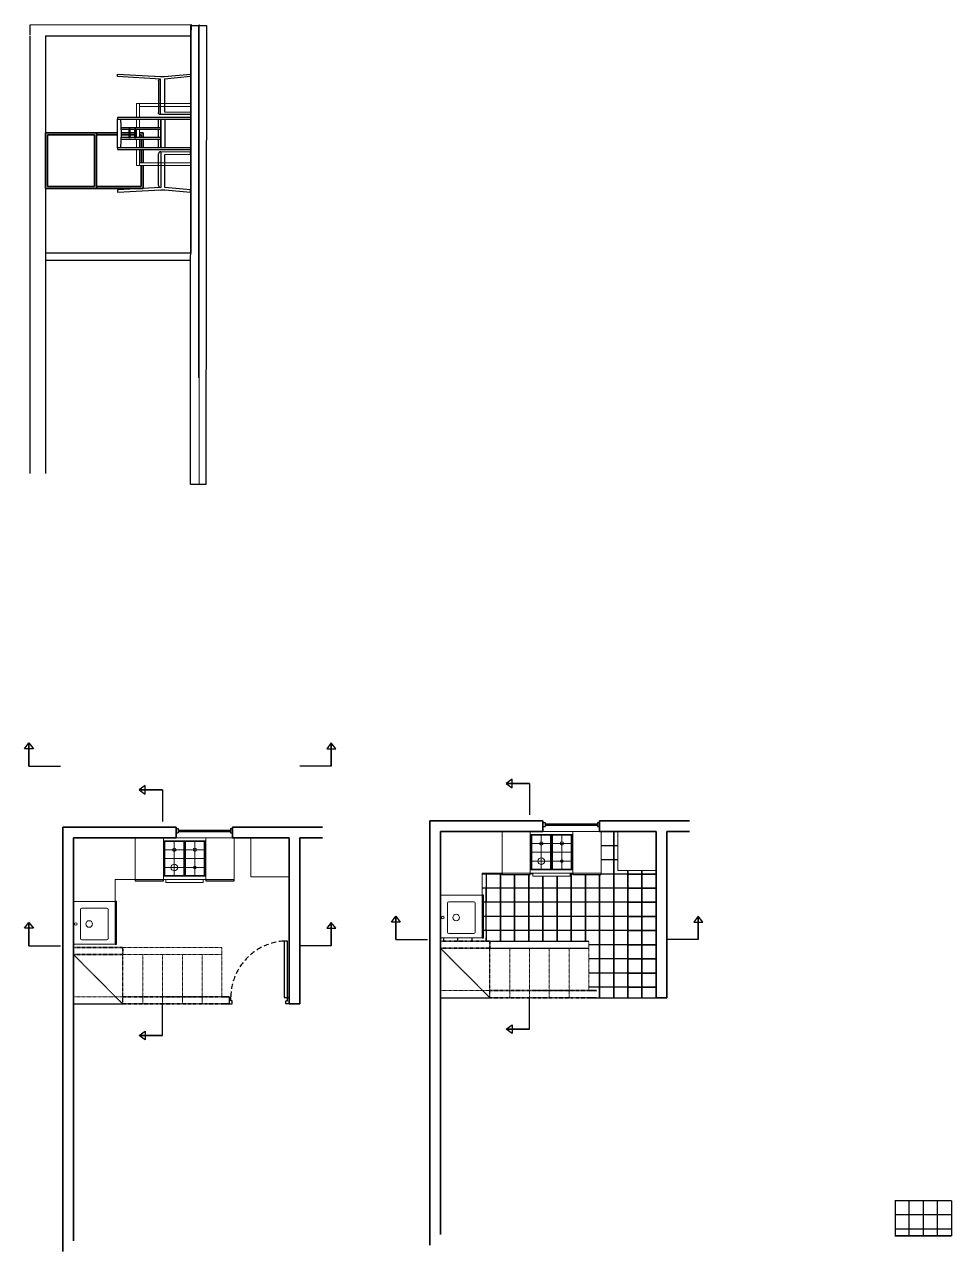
# Model space of a CAD drawing. Header units: millimetres. Extents: x 1189 to 4193, y -188 to 4789.
# Drawn here: x 2884 to 4193, y 2254 to 3987 of the extents above; entities that cross this region are included whole.
import ezdxf

# ---------------------------------------------------------------- set-up
doc = ezdxf.new("R2010")
doc.units = ezdxf.units.MM
doc.header["$LTSCALE"] = 0.3
doc.linetypes.add('HIDDEN', pattern=[0.375, 0.25, -0.125])
for name, color, linetype, lineweight in [('A-DOOR-FULL', 4, 'Continuous', 25), ('A-ELEV-MBE1', 7, 'Continuous', 35), ('A-FLOR-OVHD', 3, 'HIDDEN', 18), ('A-FLOR-STRS', 4, 'Continuous', 25), ('A-FURN', 7, 'Continuous', 18), ('A-GLAZ-FULL', 4, 'Continuous', 25), ('A-WALL-FULL-EXTR', 7, 'Continuous', 35), ('A-WALL-FULL-INTR', 7, 'Continuous', 35)]:
    doc.layers.add(name, color=color, linetype=linetype, lineweight=lineweight)
doc.layers.add('Layer1', color=1, linetype='Continuous')

# ---------------------------------------------------------------- blocks, each defined once
blk = doc.blocks.new('DOOR-80')
for points in [[(-0.07, 0.89), (-0.07, 0.09), (-0.025, 0.09), (-0.025, 0.89), (-0.07, 0.89)], [(-0.825, 0.09), (-0.85, 0.09), (-0.85, 0), (-0.805, 0), (-0.805, 0.045), (-0.825, 0.045), (-0.825, 0.09)], [(-0.025, 0.09), (0, 0.09), (0, 0), (-0.045, 0), (-0.045, 0.045), (-0.025, 0.045), (-0.025, 0.09)]]:
    blk.add_lwpolyline(points)
at = {"linetype": 'HIDDEN'}
blk.add_arc((-0.023, 0.089), 0.802, 93.3811, 179.9341, dxfattribs=at)
blk = doc.blocks.new('A$C780F1DE5')
blk.add_line((-43.9, 41.9), (38.6, 41.9))
blk.add_lwpolyline([(-61.7, 149), (-55.2, 36.1), (-55.2, 25.6), (-61.7, -42), (-55.5, -42), (-48.9, 25.6), (36.9, 25.6), (38, -42), (43.5, -42), (43.9, 36.1), (-48.9, 36.1), (-55.5, 149), (-61.7, 149)], close=True)
for centre, radius, start, end in [((-43.9, 36.2), 5.65, 89.5406, 155.0919), ((39.3, 37.1), 4.79, 347.6172, 97.8367)]:
    blk.add_arc(centre, radius, start, end)

msp = doc.modelspace()

# ---------------------------------------------------------------- linework, layer by layer
for p, q in [((2913.7, 3970.9), (3118.5, 3970.9)), ((3118.5, 3970.9), (3118.5, 3663.9)), ((3118.5, 3663.9), (2913.7, 3663.9)), ((2913.7, 3663.9), (2913.7, 3653.9)), ((2913.7, 3653.9), (3118.4, 3653.9)), ((3039.9, 2778.9), (3039.9, 2777.1)), ((3039.9, 2777.1), (3079.9, 2777.1)), ((3079.9, 2777.1), (3079.9, 2778.9)), ((3139.9, 2778.9), (3139.9, 2777.1)), ((3139.9, 2777.1), (3179.9, 2777.1)), ((3179.9, 2777.1), (3179.9, 2778.9)), ((3558.2, 2787.8), (3558.2, 2786)), ((3558.2, 2786), (3598.2, 2786)), ((3598.2, 2786), (3598.2, 2787.8)), ((3658.2, 2787.8), (3658.2, 2786)), ((3658.2, 2786), (3698.2, 2786)), ((3698.2, 2786), (3698.2, 2787.8)), ((3532, 2756.8), (3530.2, 2756.8)), ((3532, 2696.8), (3532, 2756.8)), ((3013.7, 2747.9), (3011.9, 2747.9)), ((3013.7, 2687.9), (3013.7, 2747.9)), ((3011.9, 2687.9), (3013.7, 2687.9)), ((3530.2, 2696.8), (3532, 2696.8)), ((3541.1, 2692), (3681, 2692)), ((3541.1, 2682), (3681, 2682)), ((3257.6, 2603.2), (3257.6, 2603.2)), ((3775.9, 2612.1), (3775.9, 2612.1))]:
    msp.add_line(p, q)
at = {"color": 3}
for p, q in [((3073.2, 3841.2), (3073.2, 3853.3)), ((3076.3, 3853.3), (3076.3, 3812.7)), ((3076.3, 3841.2), (3019.9, 3841.2)), ((3019.9, 3841.2), (3019.9, 3841.1)), ((3020, 3839.1), (3076.3, 3839.1)), ((3073.2, 3827.5), (3073.2, 3839.1)), ((3019.9, 3825), (3076.3, 3825)), ((3076.3, 3827.5), (3020, 3827.5)), ((3073.2, 3812.7), (3073.2, 3825)), ((3076.3, 3812.7), (3015.3, 3812.7)), ((3015.3, 3812.7), (3015.3, 3810.3)), ((3015.3, 3810.3), (3118.5, 3810.3)), ((3118.5, 3812.7), (3076.3, 3812.7))]:
    msp.add_line(p, q, dxfattribs=at)
msp.add_lwpolyline([(2891.6, 3972.3), (2891.6, 3986.6), (3119, 3986.8), (3118.5, 3970.9)])
at = {"color": 0}
for points in [[(2891.6, 3352.8), (2891.6, 3970.9)], [(2913.7, 3970.9), (2913.7, 3352.8)], [(3119.1, 3981), (3118.8, 3981)]]:
    msp.add_lwpolyline(points, dxfattribs=at)
msp.add_lwpolyline([(3118.1, 3336.9), (3118.8, 3985.7), (3140.9, 3985.7), (3140.1, 3336.9)], close=True, dxfattribs=at)
at = {"color": 3}
for points in [[(3075.3, 3855.7), (3015.3, 3855.7), (3015.3, 3853.3), (3076.3, 3853.3)], [(3019.2, 3853.3), (3020.3, 3833.1), (3019.2, 3812.7), (3015.3, 3812.7), (3015.3, 3853.3)], [(3076.3, 3853.3), (3118.5, 3853.3), (3118.5, 3855.7), (3075.3, 3855.7)]]:
    msp.add_lwpolyline(points, dxfattribs=at)
for points in [[(3082, 3853.3), (3082, 3812.7), (3076.3, 3812.7), (3076.3, 3853.3)], [(3031, 3839.1), (3031, 3827.5), (3033.1, 3827.5), (3033.1, 3839.1)], [(3039, 3839.1), (3039, 3827.5), (3041.1, 3827.5), (3041.1, 3839.1)]]:
    msp.add_lwpolyline(points, close=True, dxfattribs=at)
at = {"layer": 'A-ELEV-MBE1'}
for p, q in [((2913.6, 3834), (3015.3, 3834)), ((2913.6, 3834), (2913.6, 3755.2)), ((2916.5, 3758.2), (2916.5, 3831.1)), ((2916.5, 3831.1), (2982.6, 3831.1)), ((2985.5, 3831.1), (3015.3, 3831.1)), ((3020.2, 3834), (3031, 3834)), ((3020.2, 3831.1), (3031, 3831.1)), ((3033.1, 3834), (3039, 3834)), ((3033.1, 3831.1), (3039, 3831.1)), ((3041.1, 3834), (3042.2, 3834)), ((3041.1, 3831.1), (3042.2, 3831.1)), ((3046.3, 3834), (3051.5, 3834)), ((3046.3, 3831.1), (3048.6, 3831.1)), ((3048.6, 3827.5), (3048.6, 3831.1)), ((3051.5, 3827.5), (3051.5, 3834)), ((3048.6, 3812.7), (3048.6, 3825)), ((3051.5, 3812.7), (3051.5, 3825)), ((3048.6, 3791.7), (3048.6, 3810.3)), ((3051.5, 3791.7), (3051.5, 3810.3)), ((3048.6, 3758.2), (3048.6, 3787.6)), ((3051.5, 3755.2), (3051.5, 3787.6)), ((2913.6, 3755.2), (3051.5, 3755.2)), ((2916.5, 3758.2), (2982.6, 3758.2)), ((2985.5, 3758.2), (3048.6, 3758.2))]:
    msp.add_line(p, q, dxfattribs=at)
at = {"layer": 'A-ELEV-MBE1', "ltscale": 0.003}
msp.add_lwpolyline([(3129.9, 3986.1), (3129.9, 3487.8)], dxfattribs=at)
at = {"layer": 'A-ELEV-MBE1'}
for points in [[(2982.6, 3831.1), (2982.6, 3758.2)], [(2985.5, 3834), (2985.5, 3755.2)]]:
    msp.add_lwpolyline(points, dxfattribs=at)
at = {"layer": 'A-FLOR-OVHD'}
for p, q in [((3616, 2846.8), (3696, 2846.8)), ((3097.8, 2837.9), (3177.7, 2837.9)), ((3681, 2692), (3681, 2682)), ((3022.8, 2683.1), (3162.7, 2683.1)), ((3022.8, 2673.1), (3162.7, 2673.1)), ((3050.8, 2603.2), (3050.8, 2673.1)), ((3078.8, 2603.2), (3078.8, 2673.1)), ((3106.8, 2603.2), (3106.8, 2673.1)), ((3134.7, 2603.2), (3134.7, 2673.1)), ((3162.7, 2683.1), (3162.7, 2673.1)), ((3162.7, 2613.2), (3162.7, 2673.1)), ((3569.1, 2612.1), (3569.1, 2682)), ((3597.1, 2612.1), (3597.1, 2682)), ((3625, 2612.1), (3625, 2682)), ((3653, 2612.1), (3653, 2682)), ((3681, 2622.1), (3681, 2682)), ((3541.1, 2622.1), (3471.2, 2622.1)), ((3022.8, 2613.2), (2952.9, 2613.2))]:
    msp.add_line(p, q, dxfattribs=at)
at = {"layer": 'A-FLOR-STRS', "linetype": 'HIDDEN', "ltscale": 0.001}
for p, q in [((3022.8, 2603.2), (2952.9, 2673.1)), ((3022.8, 2603.2), (3022.8, 2673.1)), ((3541.1, 2612.1), (3471.2, 2682)), ((3541.1, 2612.1), (3541.1, 2682))]:
    msp.add_line(p, q, dxfattribs=at)
at = {"layer": 'A-FLOR-STRS'}
for p, q in [((2952.9, 2603.2), (3022.8, 2603.2)), ((3471.2, 2612.1), (3541.1, 2612.1))]:
    msp.add_line(p, q, dxfattribs=at)
at = {"layer": 'A-FURN'}
for p, q in [((3130.3, 3336.9), (3130.3, 3986.9)), ((3698.2, 2846.8), (3471.2, 2846.8)), ((3471.2, 2846.8), (3471.2, 2793.8)), ((3558.2, 2846.8), (3558.2, 2787.8)), ((3598.2, 2846.8), (3598.2, 2787.8)), ((3658.2, 2846.8), (3658.2, 2787.8)), ((3698.2, 2787.8), (3698.2, 2846.8)), ((3721.9, 2846.8), (3775.9, 2846.8)), ((3721.9, 2791.8), (3721.9, 2846.8)), ((3775.9, 2846.8), (3775.9, 2791.8)), ((3179.9, 2837.9), (2952.9, 2837.9)), ((2952.9, 2837.9), (2952.9, 2784.9)), ((3039.9, 2837.9), (3039.9, 2778.9)), ((3079.9, 2837.9), (3079.9, 2778.9)), ((3080.9, 2783.6), (3080.9, 2833.6)), ((3109.9, 2833.6), (3080.9, 2833.6)), ((3082.1, 2784.5), (3082.1, 2832.6)), ((3108.7, 2832.6), (3082.1, 2832.6)), ((3095.4, 2808.6), (3095.4, 2832.6)), ((3108.7, 2832.6), (3108.7, 2784.5)), ((3109.9, 2833.6), (3109.9, 2783.6)), ((3109.9, 2833.6), (3138.9, 2833.6)), ((3111.2, 2832.6), (3111.2, 2784.5)), ((3111.2, 2832.6), (3137.6, 2832.6)), ((3124.4, 2832.6), (3124.4, 2784.5)), ((3137.6, 2832.6), (3137.6, 2784.5)), ((3138.9, 2833.6), (3138.9, 2783.6)), ((3139.9, 2837.9), (3139.9, 2778.9)), ((3179.9, 2778.9), (3179.9, 2837.9)), ((3203.6, 2837.9), (3257.6, 2837.9)), ((3203.6, 2782.9), (3203.6, 2837.9)), ((3257.6, 2837.9), (3257.6, 2782.9)), ((3599.2, 2792.5), (3599.2, 2842.5)), ((3628.2, 2842.5), (3599.2, 2842.5)), ((3600.4, 2793.5), (3600.4, 2841.5)), ((3626.9, 2841.5), (3600.4, 2841.5)), ((3613.7, 2830), (3600.4, 2830)), ((3613.7, 2817.5), (3613.7, 2841.5)), ((3613.7, 2830), (3626.9, 2830)), ((3626.9, 2841.5), (3626.9, 2793.5)), ((3628.2, 2842.5), (3628.2, 2792.5)), ((3628.2, 2842.5), (3657.2, 2842.5)), ((3629.4, 2841.5), (3629.4, 2793.5)), ((3629.4, 2841.5), (3655.8, 2841.5)), ((3629.4, 2830), (3655.8, 2830)), ((3642.7, 2841.5), (3642.7, 2793.5)), ((3655.8, 2841.5), (3655.8, 2793.5)), ((3657.2, 2842.5), (3657.2, 2792.5)), ((3095.4, 2821.1), (3082.1, 2821.1)), ((3095.4, 2808.6), (3082.1, 2808.6)), ((3095.4, 2821.1), (3108.7, 2821.1)), ((3095.4, 2808.6), (3108.7, 2808.6)), ((3095.4, 2808.6), (3095.4, 2784.5)), ((3111.2, 2821.1), (3137.6, 2821.1)), ((3111.2, 2808.6), (3137.6, 2808.6)), ((3613.7, 2817.5), (3600.4, 2817.5)), ((3613.7, 2817.5), (3626.9, 2817.5)), ((3613.7, 2817.5), (3613.7, 2793.5)), ((3629.4, 2817.5), (3655.8, 2817.5)), ((3095.4, 2796.1), (3082.1, 2796.1)), ((3095.4, 2796.1), (3108.7, 2796.1)), ((3111.2, 2796.1), (3137.6, 2796.1)), ((3471.2, 2793.8), (3471.2, 2756.8)), ((3657.2, 2792.5), (3599.2, 2792.5)), ((3613.7, 2805), (3600.4, 2805)), ((3626.9, 2793.5), (3600.4, 2793.5)), ((3613.7, 2805), (3626.9, 2805)), ((3629.4, 2805), (3655.8, 2805)), ((3655.8, 2793.5), (3629.4, 2793.5)), ((3775.9, 2791.8), (3721.9, 2791.8)), ((2952.9, 2784.9), (2952.9, 2747.9)), ((3011.9, 2778.9), (3039.9, 2778.9)), ((3011.9, 2778.9), (3011.9, 2741.9)), ((3039.9, 2778.9), (3079.9, 2778.9)), ((3079.9, 2778.9), (3139.9, 2778.9)), ((3138.9, 2783.6), (3080.9, 2783.6)), ((3108.7, 2784.5), (3082.1, 2784.5)), ((3083.4, 2778.9), (3083.4, 2774.7)), ((3083.4, 2774.7), (3136.3, 2774.7)), ((3137.6, 2784.5), (3111.2, 2784.5)), ((3136.3, 2774.7), (3136.3, 2778.9)), ((3139.9, 2778.9), (3179.9, 2778.9)), ((3257.6, 2782.9), (3203.6, 2782.9)), ((3530.2, 2787.8), (3558.2, 2787.8)), ((3530.2, 2787.8), (3530.2, 2750.8)), ((3558.2, 2787.8), (3598.2, 2787.8)), ((3598.2, 2787.8), (3658.2, 2787.8)), ((3601.7, 2787.8), (3601.7, 2783.6)), ((3601.7, 2783.6), (3654.6, 2783.6)), ((3654.6, 2783.6), (3654.6, 2787.8)), ((3658.2, 2787.8), (3698.2, 2787.8)), ((3471.2, 2756.8), (3530.2, 2756.8)), ((3471.2, 2756.8), (3471.2, 2696.8)), ((2952.9, 2747.9), (3011.9, 2747.9)), ((2952.9, 2747.9), (2952.9, 2687.9)), ((2999.9, 2738.7), (2964.9, 2738.7)), ((3011.9, 2741.9), (3011.9, 2687.9)), ((3481.2, 2745.7), (3481.2, 2704.7)), ((3518.2, 2747.7), (3483.2, 2747.7)), ((3520.2, 2704.7), (3520.2, 2745.7)), ((3530.2, 2750.8), (3530.2, 2696.8)), ((2962.9, 2736.7), (2962.9, 2695.7)), ((3001.9, 2695.7), (3001.9, 2736.7)), ((2952.9, 2687.9), (3011.9, 2687.9)), ((2964.9, 2693.7), (2999.9, 2693.7)), ((3471.2, 2696.8), (3530.2, 2696.8)), ((3483.2, 2702.7), (3518.2, 2702.7)), ((3661, 2622.1), (3601.1, 2622.1)), ((3142.7, 2613.2), (3082.8, 2613.2))]:
    msp.add_line(p, q, dxfattribs=at)
at = {"layer": 'A-FURN', "color": 3}
for p, q in [((3042.2, 3875.3), (3118.7, 3875.3)), ((3042.2, 3855.7), (3042.2, 3875.3)), ((3046.3, 3855.7), (3046.3, 3875.3)), ((3118.7, 3871.2), (3046.3, 3871.2)), ((3042.2, 3841.2), (3042.2, 3853.3)), ((3046.3, 3841.2), (3046.3, 3853.3)), ((3042.2, 3827.5), (3042.2, 3839.1)), ((3046.3, 3827.5), (3046.3, 3839.1)), ((3042.2, 3812.7), (3042.2, 3825)), ((3046.3, 3812.7), (3046.3, 3825)), ((3042.2, 3787.6), (3042.2, 3810.3)), ((3046.3, 3787.6), (3046.3, 3810.3)), ((3118.5, 3787.6), (3042.2, 3787.6)), ((3118.5, 3791.7), (3046.3, 3791.7))]:
    msp.add_line(p, q, dxfattribs=at)
at = {"layer": 'A-FURN'}
for centre, radius in [((3613.7, 2830), 2.43), ((3642.7, 2830), 2.43), ((3095.4, 2821.1), 2.43), ((3124.4, 2821.1), 2.43), ((3613.7, 2805), 4.68), ((3095.4, 2796.1), 4.68), ((3124.4, 2796.1), 1.8), ((3642.7, 2805), 1.8), ((3474.7, 2725.2), 1.83), ((3493.5, 2725.2), 4.65), ((2956.4, 2716.2), 1.83), ((2975.2, 2716.2), 4.65)]:
    msp.add_circle(centre, radius, dxfattribs=at)
for centre, start, end in [((2964.9, 2736.7), 90, 180), ((2999.9, 2736.7), 0, 90), ((3483.2, 2745.7), 90, 180), ((3518.2, 2745.7), 0, 90), ((3483.2, 2704.7), 180, 270), ((3518.2, 2704.7), 270, 0), ((2964.9, 2695.7), 180, 270), ((2999.9, 2695.7), 270, 0)]:
    msp.add_arc(centre, 2, start, end, dxfattribs=at)
at = {"layer": 'A-GLAZ-FULL'}
for p, q in [((3097.8, 2850.9), (3100.8, 2850.9)), ((3097.8, 2844.9), (3100.8, 2844.9)), ((3100.8, 2848.9), (3174.7, 2848.9)), ((3100.8, 2847.9), (3174.7, 2847.9)), ((3100.8, 2846.9), (3174.7, 2846.9)), ((3174.7, 2850.9), (3177.7, 2850.9)), ((3174.7, 2844.9), (3177.7, 2844.9)), ((3616, 2859.8), (3619, 2859.8)), ((3616, 2853.8), (3619, 2853.8)), ((3619, 2857.8), (3693, 2857.8)), ((3619, 2856.8), (3693, 2856.8)), ((3619, 2855.8), (3693, 2855.8)), ((3693, 2859.8), (3696, 2859.8)), ((3693, 2853.8), (3696, 2853.8))]:
    msp.add_line(p, q, dxfattribs=at)
at = {"layer": 'A-GLAZ-FULL', "ltscale": 0.001}
for p, q in [((3100.8, 2850.9), (3100.8, 2844.9)), ((3174.7, 2850.9), (3174.7, 2844.9)), ((3619, 2859.8), (3619, 2853.8)), ((3693, 2859.8), (3693, 2853.8))]:
    msp.add_line(p, q, dxfattribs=at)
at = {"layer": 'A-WALL-FULL-EXTR'}
for p, q in [((3456.2, 2262.5), (3456.2, 2861.8)), ((3456.2, 2861.8), (3616, 2861.8)), ((3616, 2846.8), (3616, 2861.8)), ((3696, 2861.8), (3696, 2846.8)), ((3696, 2861.8), (3775.9, 2861.8)), ((3775.9, 2861.8), (3790.8, 2861.8)), ((3822.9, 2861.8), (3790.8, 2861.8)), ((2937.9, 2253.6), (2937.9, 2852.9)), ((2937.9, 2852.9), (3097.8, 2852.9)), ((3097.8, 2837.9), (3097.8, 2852.9)), ((3177.7, 2852.9), (3177.7, 2837.9)), ((3177.7, 2852.9), (3257.6, 2852.9)), ((3257.6, 2852.9), (3272.6, 2852.9)), ((3304.6, 2852.9), (3272.6, 2852.9)), ((3471.2, 2277.5), (3471.2, 2846.8)), ((3471.2, 2846.8), (3616, 2846.8)), ((3696, 2846.8), (3775.9, 2846.8)), ((3775.9, 2612.1), (3775.9, 2846.8)), ((3790.8, 2846.8), (3822.9, 2846.8)), ((2952.9, 2268.5), (2952.9, 2837.9)), ((2952.9, 2837.9), (3097.8, 2837.9)), ((3177.7, 2837.9), (3257.6, 2837.9)), ((3257.6, 2603.2), (3257.6, 2837.9)), ((3272.6, 2837.9), (3304.6, 2837.9)), ((3790.8, 2727.2), (3790.8, 2612.1)), ((3272.6, 2718.3), (3272.6, 2603.2)), ((3681, 2622.1), (3691, 2622.1)), ((3691, 2622.1), (3691, 2621.1)), ((3162.7, 2613.2), (3172.7, 2613.2)), ((3162.7, 2603.2), (3172.7, 2603.2)), ((3172.7, 2613.2), (3172.7, 2612.2)), ((3272.6, 2603.2), (3257.6, 2603.2)), ((3681, 2612.1), (3691, 2612.1)), ((3790.8, 2612.1), (3775.9, 2612.1)), ((4113, 2275.8), (4192.9, 2275.8))]:
    msp.add_line(p, q, dxfattribs=at)
at = {"layer": 'A-WALL-FULL-INTR'}
for p, q in [((3790.8, 2727), (3790.8, 2846.8)), ((3272.6, 2718), (3272.6, 2837.9))]:
    msp.add_line(p, q, dxfattribs=at)
at = {"layer": 'A-WALL-FULL-INTR', "linetype": 'HIDDEN', "ltscale": 0.001}
for p, q in [((3541.1, 2692), (3471.2, 2692)), ((3541.1, 2682), (3541.1, 2692)), ((3022.8, 2683.1), (2952.9, 2683.1)), ((3022.8, 2673.1), (2952.9, 2673.1)), ((3022.8, 2673.1), (3022.8, 2683.1)), ((3541.1, 2682), (3471.2, 2682)), ((3681, 2622.1), (3541.1, 2622.1)), ((3162.7, 2613.2), (3022.8, 2613.2)), ((3162.7, 2603.2), (3022.8, 2603.2)), ((3681, 2612.1), (3541.1, 2612.1))]:
    msp.add_line(p, q, dxfattribs=at)
at = {"layer": 'Layer1'}
for p, q in [((2883.9, 2963.8), (2890.1, 2972.2)), ((2890.1, 2939.3), (2890.1, 2972.2)), ((2890.1, 2972.2), (2890.1, 2939.3)), ((2890.1, 2972.2), (2896.3, 2963.8)), ((3317.1, 2972.2), (3310.9, 2963.8)), ((3317.1, 2939.3), (3317.1, 2972.2)), ((3317.1, 2972.2), (3317.1, 2939.3)), ((3323.3, 2963.8), (3317.1, 2972.2)), ((2896.3, 2963.8), (2883.9, 2963.8)), ((3310.9, 2963.8), (3323.3, 2963.8)), ((2890.1, 2939.3), (2934.6, 2939.3)), ((3317.1, 2939.3), (3272.6, 2939.3)), ((3572.5, 2920.9), (3564.1, 2914.7)), ((3597.1, 2914.7), (3564.1, 2914.7)), ((3564.1, 2914.7), (3597.1, 2914.7)), ((3564.1, 2914.7), (3572.5, 2908.5)), ((3572.5, 2908.5), (3572.5, 2920.9)), ((3597.1, 2914.7), (3597.1, 2870.2)), ((3054.3, 2912), (3045.8, 2905.8)), ((3078.8, 2905.8), (3045.8, 2905.8)), ((3045.8, 2905.8), (3078.8, 2905.8)), ((3045.8, 2905.8), (3054.3, 2899.6)), ((3054.3, 2899.6), (3054.3, 2912)), ((3078.8, 2905.8), (3078.8, 2861.2)), ((3715.9, 2846.8), (3698.2, 2846.8)), ((3715.9, 2826.8), (3715.9, 2846.8)), ((3721.9, 2846.8), (3715.9, 2846.8)), ((3715.9, 2846.8), (3715.9, 2826.8)), ((3715.9, 2826.8), (3698.2, 2826.8)), ((3715.9, 2826.8), (3698.2, 2826.8)), ((3715.9, 2806.8), (3715.9, 2826.8)), ((3721.9, 2826.8), (3715.9, 2826.8)), ((3721.9, 2826.8), (3715.9, 2826.8)), ((3715.9, 2826.8), (3715.9, 2806.8)), ((3715.9, 2806.8), (3698.2, 2806.8)), ((3715.9, 2806.8), (3698.2, 2806.8)), ((3715.9, 2786.8), (3715.9, 2806.8)), ((3721.9, 2806.8), (3715.9, 2806.8)), ((3721.9, 2806.8), (3715.9, 2806.8)), ((3715.9, 2806.8), (3715.9, 2786.8)), ((3735.9, 2786.8), (3735.9, 2791.8)), ((3735.9, 2791.8), (3735.9, 2786.8)), ((3755.9, 2786.8), (3755.9, 2791.8)), ((3755.9, 2791.8), (3755.9, 2786.8)), ((3775.9, 2791.8), (3775.9, 2786.8)), ((3535.9, 2786.8), (3530.2, 2786.8)), ((3555.9, 2786.8), (3535.9, 2786.8)), ((3535.9, 2786.8), (3535.9, 2766.8)), ((3555.9, 2786.8), (3555.9, 2766.8)), ((3555.9, 2786.8), (3558.2, 2786.8)), ((3555.9, 2766.8), (3555.9, 2786)), ((3575.9, 2766.8), (3575.9, 2786)), ((3575.9, 2786), (3575.9, 2766.8)), ((3595.9, 2766.8), (3595.9, 2786)), ((3595.9, 2786), (3595.9, 2766.8)), ((3601.7, 2786.9), (3598.2, 2786.9)), ((3615.9, 2766.8), (3615.9, 2783.6)), ((3615.9, 2783.6), (3615.9, 2766.8)), ((3635.9, 2766.8), (3635.9, 2783.6)), ((3635.9, 2783.6), (3635.9, 2766.8)), ((3658.2, 2786.8), (3654.6, 2786.8)), ((3655.9, 2787.8), (3655.9, 2766.8)), ((3655.9, 2766.8), (3655.9, 2786)), ((3675.9, 2766.8), (3675.9, 2786)), ((3675.9, 2786), (3675.9, 2766.8)), ((3695.9, 2766.8), (3695.9, 2786)), ((3695.9, 2786), (3695.9, 2766.8)), ((3715.9, 2786.8), (3698.2, 2786.8)), ((3715.9, 2786.8), (3698.2, 2786.8)), ((3715.9, 2766.8), (3715.9, 2786.8)), ((3735.9, 2786.8), (3715.9, 2786.8)), ((3735.9, 2786.8), (3715.9, 2786.8)), ((3715.9, 2786.8), (3715.9, 2766.8)), ((3735.9, 2786.8), (3755.9, 2786.8)), ((3735.9, 2766.8), (3735.9, 2786.8)), ((3755.9, 2786.8), (3735.9, 2786.8)), ((3735.9, 2786.8), (3735.9, 2766.8)), ((3775.9, 2786.8), (3755.9, 2786.8)), ((3755.9, 2786.8), (3775.9, 2786.8)), ((3755.9, 2766.8), (3755.9, 2786.8)), ((3755.9, 2786.8), (3755.9, 2766.8)), ((3775.9, 2786.8), (3775.9, 2766.8)), ((3535.9, 2766.8), (3530.2, 2766.8)), ((3535.9, 2746.8), (3535.9, 2766.8)), ((3555.9, 2766.8), (3535.9, 2766.8)), ((3535.9, 2766.8), (3535.9, 2746.8)), ((3555.9, 2766.8), (3535.9, 2766.8)), ((3555.9, 2746.8), (3555.9, 2766.8)), ((3575.9, 2766.8), (3555.9, 2766.8)), ((3555.9, 2766.8), (3555.9, 2746.8)), ((3575.9, 2766.8), (3555.9, 2766.8)), ((3575.9, 2746.8), (3575.9, 2766.8)), ((3595.9, 2766.8), (3575.9, 2766.8)), ((3575.9, 2766.8), (3575.9, 2746.8)), ((3595.9, 2766.8), (3575.9, 2766.8)), ((3595.9, 2746.8), (3595.9, 2766.8)), ((3615.9, 2766.8), (3595.9, 2766.8)), ((3595.9, 2766.8), (3595.9, 2746.8)), ((3615.9, 2766.8), (3595.9, 2766.8)), ((3615.9, 2746.8), (3615.9, 2766.8)), ((3635.9, 2766.8), (3615.9, 2766.8)), ((3615.9, 2766.8), (3615.9, 2746.8)), ((3635.9, 2766.8), (3615.9, 2766.8)), ((3635.9, 2746.8), (3635.9, 2766.8)), ((3655.9, 2766.8), (3635.9, 2766.8)), ((3635.9, 2766.8), (3635.9, 2746.8)), ((3655.9, 2766.8), (3635.9, 2766.8)), ((3655.9, 2746.8), (3655.9, 2766.8)), ((3675.9, 2766.8), (3655.9, 2766.8)), ((3655.9, 2766.8), (3655.9, 2746.8)), ((3675.9, 2766.8), (3655.9, 2766.8)), ((3675.9, 2746.8), (3675.9, 2766.8)), ((3695.9, 2766.8), (3675.9, 2766.8)), ((3695.9, 2766.8), (3675.9, 2766.8)), ((3675.9, 2766.8), (3675.9, 2746.8)), ((3695.9, 2746.8), (3695.9, 2766.8)), ((3715.9, 2766.8), (3695.9, 2766.8)), ((3715.9, 2766.8), (3695.9, 2766.8)), ((3695.9, 2766.8), (3695.9, 2746.8)), ((3715.9, 2746.8), (3715.9, 2766.8)), ((3735.9, 2766.8), (3715.9, 2766.8)), ((3735.9, 2766.8), (3715.9, 2766.8)), ((3715.9, 2766.8), (3715.9, 2746.8)), ((3735.9, 2766.8), (3755.9, 2766.8)), ((3735.9, 2746.8), (3735.9, 2766.8)), ((3755.9, 2766.8), (3735.9, 2766.8)), ((3735.9, 2766.8), (3735.9, 2746.8)), ((3775.9, 2766.8), (3755.9, 2766.8)), ((3755.9, 2766.8), (3775.9, 2766.8)), ((3755.9, 2746.8), (3755.9, 2766.8)), ((3755.9, 2766.8), (3755.9, 2746.8)), ((3775.9, 2766.8), (3775.9, 2746.8)), ((3535.9, 2746.8), (3532, 2746.8)), ((3555.9, 2746.8), (3535.9, 2746.8)), ((3535.9, 2726.8), (3535.9, 2746.8)), ((3555.9, 2746.8), (3535.9, 2746.8)), ((3575.9, 2746.8), (3555.9, 2746.8)), ((3555.9, 2726.8), (3555.9, 2746.8)), ((3575.9, 2746.8), (3555.9, 2746.8)), ((3555.9, 2746.8), (3555.9, 2726.8)), ((3595.9, 2746.8), (3575.9, 2746.8)), ((3575.9, 2726.8), (3575.9, 2746.8)), ((3595.9, 2746.8), (3575.9, 2746.8)), ((3575.9, 2746.8), (3575.9, 2726.8)), ((3615.9, 2746.8), (3595.9, 2746.8)), ((3595.9, 2726.8), (3595.9, 2746.8)), ((3615.9, 2746.8), (3595.9, 2746.8)), ((3595.9, 2746.8), (3595.9, 2726.8)), ((3635.9, 2746.8), (3615.9, 2746.8)), ((3615.9, 2726.8), (3615.9, 2746.8)), ((3635.9, 2746.8), (3615.9, 2746.8)), ((3615.9, 2746.8), (3615.9, 2726.8)), ((3655.9, 2746.8), (3635.9, 2746.8)), ((3635.9, 2726.8), (3635.9, 2746.8)), ((3655.9, 2746.8), (3635.9, 2746.8)), ((3635.9, 2746.8), (3635.9, 2726.8)), ((3675.9, 2746.8), (3655.9, 2746.8)), ((3655.9, 2726.8), (3655.9, 2746.8)), ((3675.9, 2746.8), (3655.9, 2746.8)), ((3655.9, 2746.8), (3655.9, 2726.8)), ((3675.9, 2726.8), (3675.9, 2746.8)), ((3695.9, 2746.8), (3675.9, 2746.8)), ((3695.9, 2746.8), (3675.9, 2746.8)), ((3675.9, 2746.8), (3675.9, 2726.8)), ((3695.9, 2726.8), (3695.9, 2746.8)), ((3715.9, 2746.8), (3695.9, 2746.8)), ((3715.9, 2746.8), (3695.9, 2746.8)), ((3695.9, 2746.8), (3695.9, 2726.8)), ((3715.9, 2726.8), (3715.9, 2746.8)), ((3735.9, 2746.8), (3715.9, 2746.8)), ((3735.9, 2746.8), (3715.9, 2746.8)), ((3715.9, 2746.8), (3715.9, 2726.8)), ((3735.9, 2746.8), (3755.9, 2746.8)), ((3735.9, 2726.8), (3735.9, 2746.8)), ((3755.9, 2746.8), (3735.9, 2746.8)), ((3735.9, 2746.8), (3735.9, 2726.8)), ((3775.9, 2746.8), (3755.9, 2746.8)), ((3755.9, 2746.8), (3775.9, 2746.8)), ((3755.9, 2726.8), (3755.9, 2746.8)), ((3755.9, 2746.8), (3755.9, 2726.8)), ((3775.9, 2746.8), (3775.9, 2726.8)), ((3402.2, 2719), (3408.4, 2727.4)), ((3408.4, 2694.5), (3408.4, 2727.4)), ((3408.4, 2727.4), (3408.4, 2694.5)), ((3408.4, 2727.4), (3414.6, 2719)), ((3535.9, 2726.8), (3532, 2726.8)), ((3555.9, 2726.8), (3535.9, 2726.8)), ((3535.9, 2706.8), (3535.9, 2726.8)), ((3555.9, 2726.8), (3535.9, 2726.8)), ((3575.9, 2726.8), (3555.9, 2726.8)), ((3555.9, 2706.8), (3555.9, 2726.8)), ((3575.9, 2726.8), (3555.9, 2726.8)), ((3555.9, 2726.8), (3555.9, 2706.8)), ((3595.9, 2726.8), (3575.9, 2726.8)), ((3575.9, 2706.8), (3575.9, 2726.8)), ((3595.9, 2726.8), (3575.9, 2726.8)), ((3575.9, 2726.8), (3575.9, 2706.8)), ((3615.9, 2726.8), (3595.9, 2726.8)), ((3595.9, 2706.8), (3595.9, 2726.8)), ((3615.9, 2726.8), (3595.9, 2726.8)), ((3595.9, 2726.8), (3595.9, 2706.8)), ((3635.9, 2726.8), (3615.9, 2726.8)), ((3615.9, 2706.8), (3615.9, 2726.8)), ((3635.9, 2726.8), (3615.9, 2726.8)), ((3615.9, 2726.8), (3615.9, 2706.8)), ((3655.9, 2726.8), (3635.9, 2726.8)), ((3635.9, 2706.8), (3635.9, 2726.8)), ((3655.9, 2726.8), (3635.9, 2726.8)), ((3635.9, 2726.8), (3635.9, 2706.8)), ((3675.9, 2726.8), (3655.9, 2726.8)), ((3655.9, 2706.8), (3655.9, 2726.8)), ((3675.9, 2726.8), (3655.9, 2726.8)), ((3655.9, 2726.8), (3655.9, 2706.8)), ((3675.9, 2706.8), (3675.9, 2726.8)), ((3695.9, 2726.8), (3675.9, 2726.8)), ((3695.9, 2726.8), (3675.9, 2726.8)), ((3675.9, 2726.8), (3675.9, 2706.8)), ((3695.9, 2706.8), (3695.9, 2726.8)), ((3715.9, 2726.8), (3695.9, 2726.8)), ((3715.9, 2726.8), (3695.9, 2726.8)), ((3695.9, 2726.8), (3695.9, 2706.8)), ((3715.9, 2706.8), (3715.9, 2726.8)), ((3735.9, 2726.8), (3715.9, 2726.8)), ((3735.9, 2726.8), (3715.9, 2726.8)), ((3715.9, 2726.8), (3715.9, 2706.8)), ((3735.9, 2726.8), (3755.9, 2726.8)), ((3735.9, 2706.8), (3735.9, 2726.8)), ((3755.9, 2726.8), (3735.9, 2726.8)), ((3735.9, 2726.8), (3735.9, 2706.8)), ((3775.9, 2726.8), (3755.9, 2726.8)), ((3755.9, 2726.8), (3775.9, 2726.8)), ((3755.9, 2706.8), (3755.9, 2726.8)), ((3755.9, 2726.8), (3755.9, 2706.8)), ((3775.9, 2726.8), (3775.9, 2706.8)), ((3835.4, 2727.4), (3829.2, 2719)), ((3835.4, 2694.5), (3835.4, 2727.4)), ((3835.4, 2727.4), (3835.4, 2694.5)), ((3841.6, 2719), (3835.4, 2727.4)), ((2883.9, 2710.1), (2890.1, 2718.5)), ((2896.3, 2710.1), (2883.9, 2710.1)), ((2890.1, 2685.5), (2890.1, 2718.5)), ((2890.1, 2718.5), (2890.1, 2685.5)), ((2890.1, 2718.5), (2896.3, 2710.1)), ((3317.1, 2718.5), (3310.9, 2710.1)), ((3310.9, 2710.1), (3323.3, 2710.1)), ((3317.1, 2685.5), (3317.1, 2718.5)), ((3317.1, 2718.5), (3317.1, 2685.5)), ((3323.3, 2710.1), (3317.1, 2718.5)), ((3414.6, 2719), (3402.2, 2719)), ((3535.9, 2706.8), (3532, 2706.8)), ((3555.9, 2706.8), (3535.9, 2706.8)), ((3555.9, 2706.8), (3535.9, 2706.8)), ((3535.9, 2706.8), (3535.9, 2692)), ((3575.9, 2706.8), (3555.9, 2706.8)), ((3555.9, 2692), (3555.9, 2706.8)), ((3575.9, 2706.8), (3555.9, 2706.8)), ((3555.9, 2706.8), (3555.9, 2692)), ((3595.9, 2706.8), (3575.9, 2706.8)), ((3575.9, 2692), (3575.9, 2706.8)), ((3595.9, 2706.8), (3575.9, 2706.8)), ((3575.9, 2706.8), (3575.9, 2692)), ((3615.9, 2706.8), (3595.9, 2706.8)), ((3595.9, 2692), (3595.9, 2706.8)), ((3615.9, 2706.8), (3595.9, 2706.8)), ((3595.9, 2706.8), (3595.9, 2692)), ((3635.9, 2706.8), (3615.9, 2706.8)), ((3615.9, 2692), (3615.9, 2706.8)), ((3635.9, 2706.8), (3615.9, 2706.8)), ((3615.9, 2706.8), (3615.9, 2692)), ((3655.9, 2706.8), (3635.9, 2706.8)), ((3635.9, 2692), (3635.9, 2706.8)), ((3655.9, 2706.8), (3635.9, 2706.8)), ((3635.9, 2706.8), (3635.9, 2692)), ((3675.9, 2706.8), (3655.9, 2706.8)), ((3655.9, 2692), (3655.9, 2706.8)), ((3675.9, 2706.8), (3655.9, 2706.8)), ((3655.9, 2706.8), (3655.9, 2692)), ((3675.9, 2692), (3675.9, 2706.8)), ((3695.9, 2706.8), (3675.9, 2706.8)), ((3695.9, 2706.8), (3675.9, 2706.8)), ((3675.9, 2706.8), (3675.9, 2692)), ((3695.9, 2686.8), (3695.9, 2706.8)), ((3715.9, 2706.8), (3695.9, 2706.8)), ((3715.9, 2706.8), (3695.9, 2706.8)), ((3695.9, 2706.8), (3695.9, 2686.8)), ((3715.9, 2686.8), (3715.9, 2706.8)), ((3735.9, 2706.8), (3715.9, 2706.8)), ((3735.9, 2706.8), (3715.9, 2706.8)), ((3715.9, 2706.8), (3715.9, 2686.8)), ((3735.9, 2706.8), (3755.9, 2706.8)), ((3735.9, 2686.8), (3735.9, 2706.8)), ((3755.9, 2706.8), (3735.9, 2706.8)), ((3735.9, 2706.8), (3735.9, 2686.8)), ((3775.9, 2706.8), (3755.9, 2706.8)), ((3755.9, 2706.8), (3775.9, 2706.8)), ((3755.9, 2686.8), (3755.9, 2706.8)), ((3755.9, 2706.8), (3755.9, 2686.8)), ((3775.9, 2706.8), (3775.9, 2686.8)), ((3829.2, 2719), (3841.6, 2719)), ((3408.4, 2694.5), (3452.9, 2694.5)), ((3475.9, 2692), (3475.9, 2696.8)), ((3495.9, 2692), (3495.9, 2696.8)), ((3515.9, 2692), (3515.9, 2696.8)), ((3535.9, 2692), (3535.9, 2696.8)), ((3695.9, 2686.8), (3681, 2687)), ((3695.9, 2686.8), (3681, 2686.8)), ((3695.9, 2666.8), (3695.9, 2686.8)), ((3715.9, 2686.8), (3695.9, 2686.8)), ((3715.9, 2686.8), (3695.9, 2686.8)), ((3695.9, 2686.8), (3695.9, 2666.8)), ((3715.9, 2666.8), (3715.9, 2686.8)), ((3735.9, 2686.8), (3715.9, 2686.8)), ((3735.9, 2686.8), (3715.9, 2686.8)), ((3715.9, 2686.8), (3715.9, 2666.8)), ((3735.9, 2686.8), (3755.9, 2686.8)), ((3735.9, 2666.8), (3735.9, 2686.8)), ((3755.9, 2686.8), (3735.9, 2686.8)), ((3735.9, 2686.8), (3735.9, 2666.8)), ((3775.9, 2686.8), (3755.9, 2686.8)), ((3755.9, 2686.8), (3775.9, 2686.8)), ((3755.9, 2666.8), (3755.9, 2686.8)), ((3755.9, 2686.8), (3755.9, 2666.8)), ((3775.9, 2686.8), (3775.9, 2666.8)), ((3835.4, 2694.5), (3790.8, 2694.5)), ((2890.1, 2685.5), (2934.6, 2685.5)), ((3317.1, 2685.5), (3272.6, 2685.5)), ((3695.9, 2666.8), (3681, 2666.8)), ((3695.9, 2666.8), (3681, 2666.8)), ((3695.9, 2646.8), (3695.9, 2666.8)), ((3715.9, 2666.8), (3695.9, 2666.8)), ((3715.9, 2666.8), (3695.9, 2666.8)), ((3695.9, 2666.8), (3695.9, 2646.8)), ((3695.9, 2656.8), (3695.9, 2636.8)), ((3695.9, 2656.8), (3695.9, 2636.8)), ((3715.9, 2646.8), (3715.9, 2666.8)), ((3735.9, 2666.8), (3715.9, 2666.8)), ((3735.9, 2666.8), (3715.9, 2666.8)), ((3715.9, 2666.8), (3715.9, 2646.8)), ((3735.9, 2666.8), (3755.9, 2666.8)), ((3735.9, 2646.8), (3735.9, 2666.8)), ((3755.9, 2666.8), (3735.9, 2666.8)), ((3735.9, 2666.8), (3735.9, 2646.8)), ((3775.9, 2666.8), (3755.9, 2666.8)), ((3755.9, 2666.8), (3775.9, 2666.8)), ((3755.9, 2646.8), (3755.9, 2666.8)), ((3755.9, 2666.8), (3755.9, 2646.8)), ((3775.9, 2666.8), (3775.9, 2646.8)), ((3695.9, 2646.8), (3681, 2646.8)), ((3695.9, 2646.8), (3681, 2646.8)), ((3695.9, 2626.8), (3695.9, 2646.8)), ((3715.9, 2646.8), (3695.9, 2646.8)), ((3715.9, 2646.8), (3695.9, 2646.8)), ((3695.9, 2646.8), (3695.9, 2626.8)), ((3715.9, 2626.8), (3715.9, 2646.8)), ((3735.9, 2646.8), (3715.9, 2646.8)), ((3735.9, 2646.8), (3715.9, 2646.8)), ((3715.9, 2646.8), (3715.9, 2626.8)), ((3735.9, 2646.8), (3755.9, 2646.8)), ((3735.9, 2626.8), (3735.9, 2646.8)), ((3755.9, 2646.8), (3735.9, 2646.8)), ((3735.9, 2646.8), (3735.9, 2626.8)), ((3775.9, 2646.8), (3755.9, 2646.8)), ((3755.9, 2646.8), (3775.9, 2646.8)), ((3755.9, 2626.8), (3755.9, 2646.8)), ((3755.9, 2646.8), (3755.9, 2626.8)), ((3775.9, 2646.8), (3775.9, 2626.8)), ((3695.9, 2626.8), (3681, 2626.8)), ((3695.9, 2626.8), (3681, 2626.8)), ((3695.9, 2612.1), (3695.9, 2626.8)), ((3715.9, 2626.8), (3695.9, 2626.8)), ((3715.9, 2626.8), (3695.9, 2626.8)), ((3695.9, 2626.8), (3695.9, 2612.1)), ((3715.9, 2612.1), (3715.9, 2626.8)), ((3735.9, 2626.8), (3715.9, 2626.8)), ((3735.9, 2626.8), (3715.9, 2626.8)), ((3715.9, 2626.8), (3715.9, 2612.1)), ((3735.9, 2626.8), (3755.9, 2626.8)), ((3735.9, 2612.1), (3735.9, 2626.8)), ((3755.9, 2626.8), (3735.9, 2626.8)), ((3735.9, 2626.8), (3735.9, 2612.1)), ((3775.9, 2626.8), (3755.9, 2626.8)), ((3755.9, 2626.8), (3775.9, 2626.8)), ((3755.9, 2612.1), (3755.9, 2626.8)), ((3755.9, 2626.8), (3755.9, 2612.1)), ((3775.9, 2626.8), (3775.9, 2612.1)), ((3078.8, 2558.6), (3078.8, 2603.2)), ((3597.1, 2567.5), (3597.1, 2612.1)), ((3691, 2612.1), (3775.9, 2612.1)), ((3564.1, 2567.5), (3572.5, 2573.7)), ((3597.1, 2567.5), (3564.1, 2567.5)), ((3564.1, 2567.5), (3597.1, 2567.5)), ((3572.5, 2561.3), (3564.1, 2567.5)), ((3572.5, 2573.7), (3572.5, 2561.3)), ((3045.8, 2558.6), (3054.3, 2564.8)), ((3078.8, 2558.6), (3045.8, 2558.6)), ((3045.8, 2558.6), (3078.8, 2558.6)), ((3054.3, 2552.4), (3045.8, 2558.6)), ((3054.3, 2564.8), (3054.3, 2552.4)), ((4132.9, 2325.2), (4112.9, 2325.2)), ((4132.9, 2325.2), (4112.9, 2325.2)), ((4113.3, 2325.2), (4113.3, 2305.2)), ((4113.3, 2325.2), (4113.3, 2305.2)), ((4152.9, 2325.2), (4132.9, 2325.2)), ((4152.9, 2325.2), (4132.9, 2325.2)), ((4132.9, 2325.2), (4132.9, 2305.2)), ((4132.9, 2325.2), (4132.9, 2305.2)), ((4152.9, 2325.2), (4152.9, 2305.2)), ((4172.9, 2325.2), (4152.9, 2325.2)), ((4152.9, 2325.2), (4152.9, 2305.2)), ((4172.9, 2325.2), (4152.9, 2325.2)), ((4172.9, 2325.2), (4172.9, 2305.2)), ((4192.9, 2325.2), (4172.9, 2325.2)), ((4192.9, 2325.2), (4172.9, 2325.2)), ((4172.9, 2325.2), (4172.9, 2305.2)), ((4192.9, 2325.2), (4192.9, 2305.2)), ((4132.9, 2305.2), (4112.9, 2305.2)), ((4132.9, 2305.2), (4112.9, 2305.2)), ((4113.3, 2305.2), (4113.3, 2285.2)), ((4113.3, 2305.2), (4113.3, 2285.2)), ((4152.9, 2305.2), (4132.9, 2305.2)), ((4152.9, 2305.2), (4132.9, 2305.2)), ((4132.9, 2305.2), (4132.9, 2285.2)), ((4132.9, 2305.2), (4132.9, 2285.2)), ((4152.9, 2305.2), (4152.9, 2285.2)), ((4172.9, 2305.2), (4152.9, 2305.2)), ((4152.9, 2305.2), (4152.9, 2285.2)), ((4172.9, 2305.2), (4152.9, 2305.2)), ((4172.9, 2305.2), (4172.9, 2285.2)), ((4192.9, 2305.2), (4172.9, 2305.2)), ((4192.9, 2305.2), (4172.9, 2305.2)), ((4172.9, 2305.2), (4172.9, 2285.2)), ((4192.9, 2305.2), (4192.9, 2285.2)), ((4132.9, 2285.2), (4112.9, 2285.2)), ((4113.3, 2285.2), (4113.3, 2275.8)), ((4152.9, 2285.2), (4132.9, 2285.2)), ((4132.9, 2285.2), (4132.9, 2275.8)), ((4172.9, 2285.2), (4152.9, 2285.2)), ((4152.9, 2285.2), (4152.9, 2275.8)), ((4192.9, 2285.2), (4172.9, 2285.2)), ((4172.9, 2285.2), (4172.9, 2275.8)), ((4192.9, 2285.2), (4192.9, 2275.8))]:
    msp.add_line(p, q, dxfattribs=at)

# ---------------------------------------------------------------- block references
at = {"color": 3, "rotation": 90}
for p, xscale, yscale, zscale in [((3095.6, 3883.5), -0.5401982750734513, 0.5401982750734806, 0.5401982750734842), ((3095.8, 3783.3), 0.5401982750734513, 0.5401982750734513, 0.5401982750734513)]:
    msp.add_blockref('A$C780F1DE5', p, dxfattribs=dict(at, xscale=xscale, yscale=yscale, zscale=zscale))
at = {"layer": 'A-DOOR-FULL', "linetype": 'Continuous', "xscale": 99.8878689733193, "yscale": 99.8878689733193, "zscale": 99.8878689733193}
msp.add_blockref('DOOR-80', (3257.6, 2603.2), dxfattribs=at)

doc.saveas('drawing.dxf')
